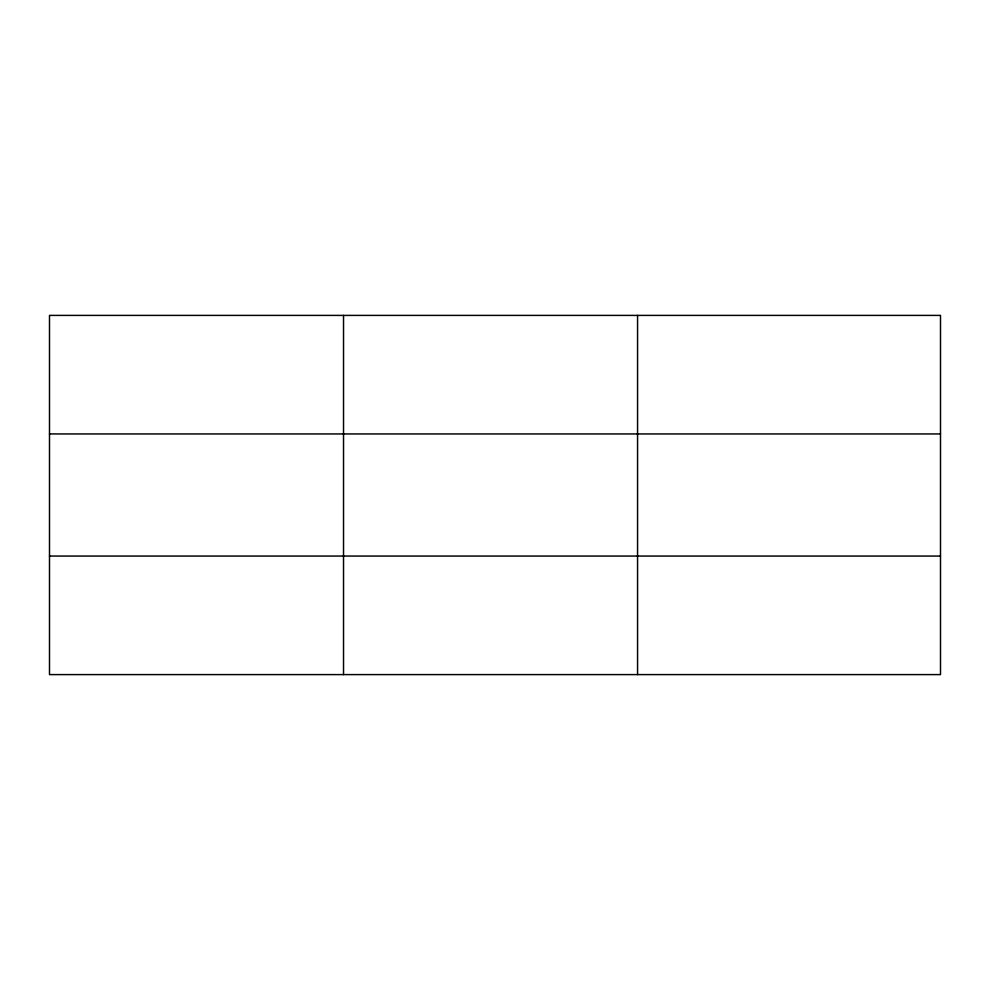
<?xml version="1.0" encoding="UTF-8"?>
<svg xmlns="http://www.w3.org/2000/svg" width="990" height="990" viewBox="0 0 990 990"><rect width="100%" height="100%" fill="white"/><g stroke="black" fill="none" stroke-linecap="round" stroke-linejoin="round"><path stroke-width="1.49" d="M343.53 315.402L343.53 674.598M637.56 315.402L637.56 674.598M940.5 433.942L940.5 315.402L49.5 315.402L49.5 674.598L940.5 674.598L940.5 433.942L49.5 433.942M49.5 556.058L940.5 556.058"/></g></svg>
